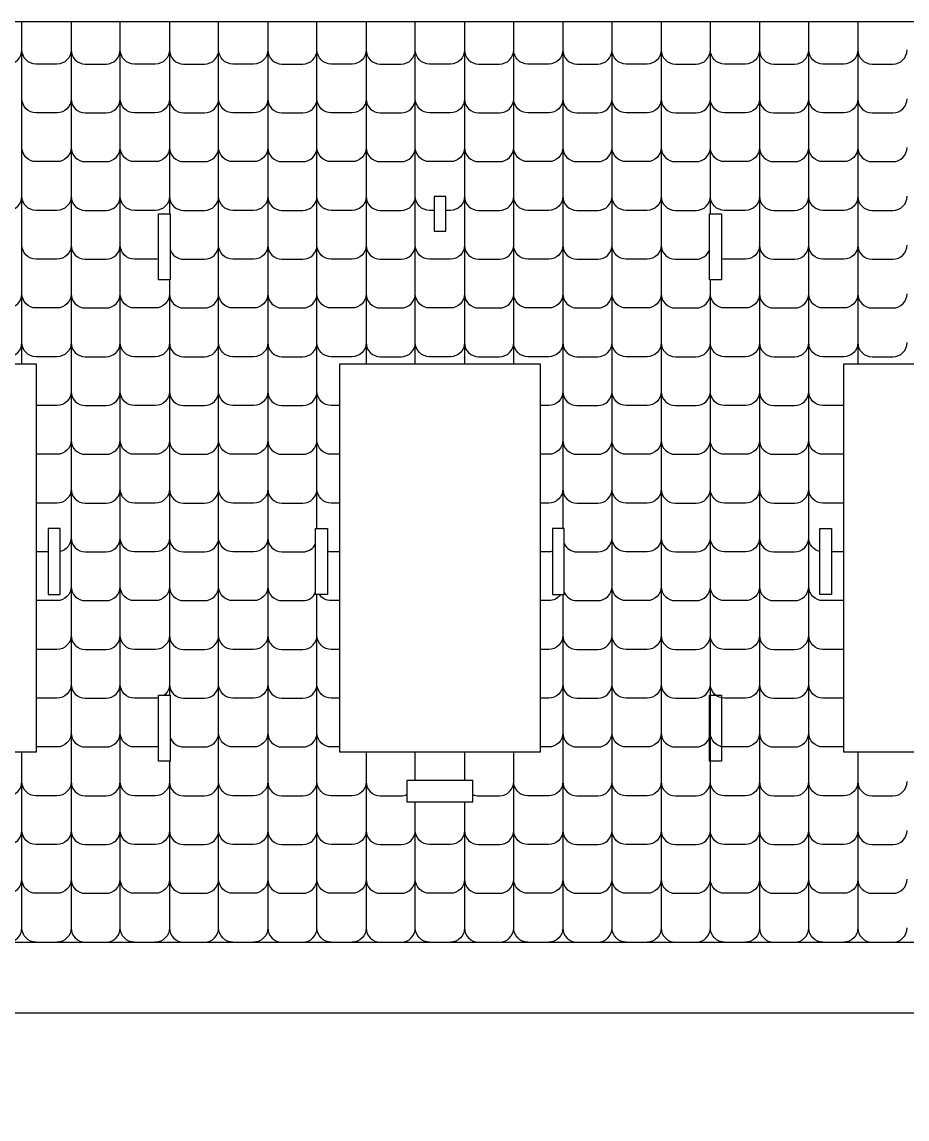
# Model space of a CAD drawing. Extents: x 9591 to 9820, y 1050 to 1177.
# Drawn here: x 9723.84 to 9742.63, y 1094.77 to 1118.05 of the extents above; entities that cross this region are included whole.
import ezdxf

# ---------------------------------------------------------------- set-up
doc = ezdxf.new("R2010")
doc.units = 0
doc.header["$MEASUREMENT"] = 0
doc.layers.add('LAYER_1', color=18, linetype='CONTINUOUS')

msp = doc.modelspace()

# ---------------------------------------------------------------- linework, layer by layer
at = {"layer": 'LAYER_1'}
for points in [[(9758.086, 1098.523), (9747.409, 1118.047), (9718.013, 1118.047), (9707.336, 1098.523)], [(9732.836, 1114.342), (9732.586, 1114.342), (9732.586, 1113.608), (9732.836, 1113.608)], [(9726.736, 1113.974), (9726.986, 1113.974), (9726.986, 1112.574), (9726.736, 1112.574)], [(9738.436, 1113.974), (9738.686, 1113.974), (9738.686, 1112.574), (9738.436, 1112.574)], [(9719.884, 1102.555), (9719.884, 1110.794), (9724.139, 1110.794), (9724.139, 1102.555)], [(9730.584, 1102.555), (9730.584, 1110.794), (9734.839, 1110.794), (9734.839, 1102.555)], [(9741.284, 1102.555), (9741.284, 1110.794), (9745.539, 1110.794), (9745.539, 1102.555)], [(9724.649, 1107.3), (9724.399, 1107.3), (9724.399, 1105.9), (9724.649, 1105.9)], [(9730.074, 1107.3), (9730.324, 1107.3), (9730.324, 1105.9), (9730.074, 1105.9)], [(9735.349, 1107.3), (9735.099, 1107.3), (9735.099, 1105.9), (9735.349, 1105.9)], [(9740.774, 1107.3), (9741.024, 1107.3), (9741.024, 1105.9), (9740.774, 1105.9)], [(9726.736, 1103.764), (9726.986, 1103.764), (9726.986, 1102.364), (9726.736, 1102.364)], [(9738.436, 1103.764), (9738.686, 1103.764), (9738.686, 1102.364), (9738.436, 1102.364)], [(9733.411, 1101.955), (9732.011, 1101.955), (9732.011, 1101.499), (9733.411, 1101.499)], [(9748.628, 1089.77), (9719.231, 1089.77), (9719.231, 1097.025), (9748.628, 1097.025)]]:
    msp.add_lwpolyline(points, close=True, dxfattribs=at)
for points in [[(9723.84, 1110.794), (9723.84, 1118.047)], [(9726.971, 1118.047), (9726.971, 1113.974)], [(9730.102, 1107.3), (9730.102, 1118.047)], [(9731.146, 1118.047), (9731.146, 1110.794)], [(9732.189, 1110.794), (9732.189, 1118.047)], [(9733.233, 1118.047), (9733.233, 1110.794)], [(9734.277, 1110.794), (9734.277, 1118.047)], [(9735.32, 1118.047), (9735.32, 1107.3)], [(9738.451, 1113.974), (9738.451, 1118.047)], [(9741.582, 1118.047), (9741.582, 1110.794)], [(9726.971, 1112.574), (9726.971, 1103.764)], [(9732.189, 1101.955), (9732.189, 1102.555)], [(9733.233, 1102.555), (9733.233, 1101.955)]]:
    msp.add_lwpolyline(points, dxfattribs=at)
for points in [[(9724.884, 1118.047), (9724.884, 1098.823, 0.414214), (9725.184, 1098.523)], [(9725.627, 1098.523, 0.414214), (9725.927, 1098.823), (9725.927, 1118.047)], [(9728.315, 1098.523, -0.414214), (9728.015, 1098.823), (9728.015, 1118.047)], [(9729.058, 1118.047), (9729.058, 1098.823, -0.414214), (9728.758, 1098.523)], [(9736.064, 1098.523, 0.414214), (9736.364, 1098.823), (9736.364, 1118.047)], [(9737.408, 1118.047), (9737.408, 1098.823, 0.414214), (9737.708, 1098.523)], [(9739.495, 1118.047), (9739.495, 1098.823, 0.414214), (9739.795, 1098.523)], [(9740.239, 1098.523, 0.414214), (9740.539, 1098.823), (9740.539, 1118.047)], [(9722.797, 1117.453, 0.414214), (9723.097, 1117.153), (9723.54, 1117.153, 0.414214), (9723.84, 1117.453)], [(9724.884, 1117.453, -0.414214), (9724.584, 1117.153), (9724.14, 1117.153, -0.414214), (9723.84, 1117.453)], [(9724.884, 1117.453, 0.414214), (9725.184, 1117.153), (9725.627, 1117.153, 0.414214), (9725.927, 1117.453)], [(9726.971, 1117.453, -0.414214), (9726.671, 1117.153), (9726.227, 1117.153, -0.414214), (9725.927, 1117.453)], [(9726.971, 1117.453, 0.414214), (9727.271, 1117.153), (9727.715, 1117.153, 0.414214), (9728.015, 1117.453)], [(9729.058, 1117.453, -0.414214), (9728.758, 1117.153), (9728.315, 1117.153, -0.414214), (9728.015, 1117.453)], [(9729.058, 1117.453, 0.414214), (9729.358, 1117.153), (9729.802, 1117.153, 0.414214), (9730.102, 1117.453)], [(9731.146, 1117.453, -0.414214), (9730.846, 1117.153), (9730.402, 1117.153, -0.414214), (9730.102, 1117.453)], [(9731.146, 1117.453, 0.414214), (9731.446, 1117.153), (9731.889, 1117.153, 0.414214), (9732.189, 1117.453)], [(9733.233, 1117.453, -0.414214), (9732.933, 1117.153), (9732.489, 1117.153, -0.414214), (9732.189, 1117.453)], [(9733.233, 1117.453, 0.414214), (9733.533, 1117.153), (9733.977, 1117.153, 0.414214), (9734.277, 1117.453)], [(9735.32, 1117.453, -0.414214), (9735.02, 1117.153), (9734.577, 1117.153, -0.414214), (9734.277, 1117.453)], [(9735.32, 1117.453, 0.414214), (9735.62, 1117.153), (9736.064, 1117.153, 0.414214), (9736.364, 1117.453)], [(9737.408, 1117.453, -0.414214), (9737.108, 1117.153), (9736.664, 1117.153, -0.414214), (9736.364, 1117.453)], [(9737.408, 1117.453, 0.414214), (9737.708, 1117.153), (9738.151, 1117.153, 0.414214), (9738.451, 1117.453)], [(9739.495, 1117.453, -0.414214), (9739.195, 1117.153), (9738.751, 1117.153, -0.414214), (9738.451, 1117.453)], [(9739.495, 1117.453, 0.414214), (9739.795, 1117.153), (9740.239, 1117.153, 0.414214), (9740.539, 1117.453)], [(9741.582, 1117.453, -0.414214), (9741.282, 1117.153), (9740.839, 1117.153, -0.414214), (9740.539, 1117.453)], [(9741.582, 1117.453, 0.414214), (9741.882, 1117.153), (9742.326, 1117.153, 0.414214), (9742.626, 1117.453)], [(9724.884, 1116.418, -0.414214), (9724.584, 1116.118), (9724.14, 1116.118, -0.414214), (9723.84, 1116.418)], [(9724.884, 1116.418, 0.414214), (9725.184, 1116.118), (9725.627, 1116.118, 0.414214), (9725.927, 1116.418)], [(9726.971, 1116.418, -0.414214), (9726.671, 1116.118), (9726.227, 1116.118, -0.414214), (9725.927, 1116.418)], [(9726.971, 1116.418, 0.414214), (9727.271, 1116.118), (9727.715, 1116.118, 0.414214), (9728.015, 1116.418)], [(9729.058, 1116.418, -0.414214), (9728.758, 1116.118), (9728.315, 1116.118, -0.414214), (9728.015, 1116.418)], [(9729.058, 1116.418, 0.414214), (9729.358, 1116.118), (9729.802, 1116.118, 0.414214), (9730.102, 1116.418)], [(9731.146, 1116.418, -0.414214), (9730.846, 1116.118), (9730.402, 1116.118, -0.414214), (9730.102, 1116.418)], [(9731.146, 1116.418, 0.414214), (9731.446, 1116.118), (9731.889, 1116.118, 0.414214), (9732.189, 1116.418)], [(9733.233, 1116.418, -0.414214), (9732.933, 1116.118), (9732.489, 1116.118, -0.414214), (9732.189, 1116.418)], [(9733.233, 1116.418, 0.414214), (9733.533, 1116.118), (9733.977, 1116.118, 0.414214), (9734.277, 1116.418)], [(9735.32, 1116.418, -0.414214), (9735.02, 1116.118), (9734.577, 1116.118, -0.414214), (9734.277, 1116.418)], [(9735.32, 1116.418, 0.414214), (9735.62, 1116.118), (9736.064, 1116.118, 0.414214), (9736.364, 1116.418)], [(9737.408, 1116.418, -0.414214), (9737.108, 1116.118), (9736.664, 1116.118, -0.414214), (9736.364, 1116.418)], [(9737.408, 1116.418, 0.414214), (9737.708, 1116.118), (9738.151, 1116.118, 0.414214), (9738.451, 1116.418)], [(9739.495, 1116.418, -0.414214), (9739.195, 1116.118), (9738.751, 1116.118, -0.414214), (9738.451, 1116.418)], [(9739.495, 1116.418, 0.414214), (9739.795, 1116.118), (9740.239, 1116.118, 0.414214), (9740.539, 1116.418)], [(9741.582, 1116.418, -0.414214), (9741.282, 1116.118), (9740.839, 1116.118, -0.414214), (9740.539, 1116.418)], [(9741.582, 1116.418, 0.414214), (9741.882, 1116.118), (9742.326, 1116.118, 0.414214), (9742.626, 1116.418)], [(9724.884, 1115.383, -0.414214), (9724.584, 1115.083), (9724.14, 1115.083, -0.414214), (9723.84, 1115.383)], [(9724.884, 1115.383, 0.414214), (9725.184, 1115.083), (9725.627, 1115.083, 0.414214), (9725.927, 1115.383)], [(9726.971, 1115.383, -0.414214), (9726.671, 1115.083), (9726.227, 1115.083, -0.414214), (9725.927, 1115.383)], [(9726.971, 1115.383, 0.414214), (9727.271, 1115.083), (9727.715, 1115.083, 0.414214), (9728.015, 1115.383)], [(9729.058, 1115.383, -0.414214), (9728.758, 1115.083), (9728.315, 1115.083, -0.414214), (9728.015, 1115.383)], [(9729.058, 1115.383, 0.414214), (9729.358, 1115.083), (9729.802, 1115.083, 0.414214), (9730.102, 1115.383)], [(9731.146, 1115.383, -0.414214), (9730.846, 1115.083), (9730.402, 1115.083, -0.414214), (9730.102, 1115.383)], [(9731.146, 1115.383, 0.414214), (9731.446, 1115.083), (9731.889, 1115.083, 0.414214), (9732.189, 1115.383)], [(9733.233, 1115.383, -0.414214), (9732.933, 1115.083), (9732.489, 1115.083, -0.414214), (9732.189, 1115.383)], [(9733.233, 1115.383, 0.414214), (9733.533, 1115.083), (9733.977, 1115.083, 0.414214), (9734.277, 1115.383)], [(9735.32, 1115.383, -0.414214), (9735.02, 1115.083), (9734.577, 1115.083, -0.414214), (9734.277, 1115.383)], [(9735.32, 1115.383, 0.414214), (9735.62, 1115.083), (9736.064, 1115.083, 0.414214), (9736.364, 1115.383)], [(9737.408, 1115.383, -0.414214), (9737.108, 1115.083), (9736.664, 1115.083, -0.414214), (9736.364, 1115.383)], [(9737.408, 1115.383, 0.414214), (9737.708, 1115.083), (9738.151, 1115.083, 0.414214), (9738.451, 1115.383)], [(9739.495, 1115.383, -0.414214), (9739.195, 1115.083), (9738.751, 1115.083, -0.414214), (9738.451, 1115.383)], [(9739.495, 1115.383, 0.414214), (9739.795, 1115.083), (9740.239, 1115.083, 0.414214), (9740.539, 1115.383)], [(9741.582, 1115.383, -0.414214), (9741.282, 1115.083), (9740.839, 1115.083, -0.414214), (9740.539, 1115.383)], [(9741.582, 1115.383, 0.414214), (9741.882, 1115.083), (9742.326, 1115.083, 0.414214), (9742.626, 1115.383)], [(9722.797, 1114.348, 0.414214), (9723.097, 1114.048), (9723.54, 1114.048, 0.414214), (9723.84, 1114.348)], [(9724.884, 1114.348, -0.414214), (9724.584, 1114.048), (9724.14, 1114.048, -0.414214), (9723.84, 1114.348)], [(9724.884, 1114.348, 0.414214), (9725.184, 1114.048), (9725.627, 1114.048, 0.414214), (9725.927, 1114.348)], [(9726.971, 1114.348, -0.414214), (9726.671, 1114.048), (9726.227, 1114.048, -0.414214), (9725.927, 1114.348)], [(9726.971, 1114.348, 0.414214), (9727.271, 1114.048), (9727.715, 1114.048, 0.414214), (9728.015, 1114.348)], [(9729.058, 1114.348, -0.414214), (9728.758, 1114.048), (9728.315, 1114.048, -0.414214), (9728.015, 1114.348)], [(9729.058, 1114.348, 0.414214), (9729.358, 1114.048), (9729.802, 1114.048, 0.414214), (9730.102, 1114.348)], [(9731.146, 1114.348, -0.414214), (9730.846, 1114.048), (9730.402, 1114.048, -0.414214), (9730.102, 1114.348)], [(9731.146, 1114.348, 0.414214), (9731.446, 1114.048), (9731.889, 1114.048, 0.414214), (9732.189, 1114.348)], [(9732.586, 1114.048), (9732.489, 1114.048, -0.414214), (9732.189, 1114.348)], [(9733.233, 1114.348, -0.414214), (9732.933, 1114.048), (9732.836, 1114.048)], [(9733.233, 1114.348, 0.414214), (9733.533, 1114.048), (9733.977, 1114.048, 0.414214), (9734.277, 1114.348)], [(9735.32, 1114.348, -0.414214), (9735.02, 1114.048), (9734.577, 1114.048, -0.414214), (9734.277, 1114.348)], [(9735.32, 1114.348, 0.414214), (9735.62, 1114.048), (9736.064, 1114.048, 0.414214), (9736.364, 1114.348)], [(9737.408, 1114.348, -0.414214), (9737.108, 1114.048), (9736.664, 1114.048, -0.414214), (9736.364, 1114.348)], [(9737.408, 1114.348, 0.414214), (9737.708, 1114.048), (9738.151, 1114.048, 0.414214), (9738.451, 1114.348)], [(9739.495, 1114.348, -0.414214), (9739.195, 1114.048), (9738.751, 1114.048, -0.414214), (9738.451, 1114.348)], [(9739.495, 1114.348, 0.414214), (9739.795, 1114.048), (9740.239, 1114.048, 0.414214), (9740.539, 1114.348)], [(9741.582, 1114.348, -0.414214), (9741.282, 1114.048), (9740.839, 1114.048, -0.414214), (9740.539, 1114.348)], [(9741.582, 1114.348, 0.414214), (9741.882, 1114.048), (9742.326, 1114.048, 0.414214), (9742.626, 1114.348)], [(9724.884, 1113.313, -0.414214), (9724.584, 1113.013), (9724.14, 1113.013, -0.414214), (9723.84, 1113.313)], [(9724.884, 1113.313, 0.414214), (9725.184, 1113.013), (9725.627, 1113.013, 0.414214), (9725.927, 1113.313)], [(9726.736, 1113.02, -0.054702), (9726.671, 1113.013), (9726.227, 1113.013, -0.414214), (9725.927, 1113.313)], [(9726.986, 1113.219, 0.323813), (9727.271, 1113.013), (9727.715, 1113.013, 0.414214), (9728.015, 1113.313)], [(9729.058, 1113.313, -0.414214), (9728.758, 1113.013), (9728.315, 1113.013, -0.414214), (9728.015, 1113.313)], [(9729.058, 1113.313, 0.414214), (9729.358, 1113.013), (9729.802, 1113.013, 0.414214), (9730.102, 1113.313)], [(9731.146, 1113.313, -0.414214), (9730.846, 1113.013), (9730.402, 1113.013, -0.414214), (9730.102, 1113.313)], [(9731.146, 1113.313, 0.414214), (9731.446, 1113.013), (9731.889, 1113.013, 0.414214), (9732.189, 1113.313)], [(9733.233, 1113.313, -0.414214), (9732.933, 1113.013), (9732.489, 1113.013, -0.414214), (9732.189, 1113.313)], [(9733.233, 1113.313, 0.414214), (9733.533, 1113.013), (9733.977, 1113.013, 0.414214), (9734.277, 1113.313)], [(9735.32, 1113.313, -0.414214), (9735.02, 1113.013), (9734.577, 1113.013, -0.414214), (9734.277, 1113.313)], [(9735.32, 1113.313, 0.414214), (9735.62, 1113.013), (9736.064, 1113.013, 0.414214), (9736.364, 1113.313)], [(9737.408, 1113.313, -0.414214), (9737.108, 1113.013), (9736.664, 1113.013, -0.414214), (9736.364, 1113.313)], [(9737.408, 1113.313, 0.414214), (9737.708, 1113.013), (9738.151, 1113.013, 0.323813), (9738.436, 1113.219)], [(9739.495, 1113.313, -0.414214), (9739.195, 1113.013), (9738.751, 1113.013, -0.054702), (9738.686, 1113.02)], [(9739.495, 1113.313, 0.414214), (9739.795, 1113.013), (9740.239, 1113.013, 0.414214), (9740.539, 1113.313)], [(9741.582, 1113.313, -0.414214), (9741.282, 1113.013), (9740.839, 1113.013, -0.414214), (9740.539, 1113.313)], [(9741.582, 1113.313, 0.414214), (9741.882, 1113.013), (9742.326, 1113.013, 0.414214), (9742.626, 1113.313)], [(9738.751, 1098.523, -0.414214), (9738.451, 1098.823), (9738.451, 1112.574)], [(9722.797, 1112.278, 0.414214), (9723.097, 1111.978), (9723.54, 1111.978, 0.414214), (9723.84, 1112.278)], [(9724.884, 1112.278, -0.414214), (9724.584, 1111.978), (9724.14, 1111.978, -0.414214), (9723.84, 1112.278)], [(9724.884, 1112.278, 0.414214), (9725.184, 1111.978), (9725.627, 1111.978, 0.414214), (9725.927, 1112.278)], [(9726.971, 1112.278, -0.414214), (9726.671, 1111.978), (9726.227, 1111.978, -0.414214), (9725.927, 1112.278)], [(9726.971, 1112.278, 0.414214), (9727.271, 1111.978), (9727.715, 1111.978, 0.414214), (9728.015, 1112.278)], [(9729.058, 1112.278, -0.414214), (9728.758, 1111.978), (9728.315, 1111.978, -0.414214), (9728.015, 1112.278)], [(9729.058, 1112.278, 0.414214), (9729.358, 1111.978), (9729.802, 1111.978, 0.414214), (9730.102, 1112.278)], [(9731.146, 1112.278, -0.414214), (9730.846, 1111.978), (9730.402, 1111.978, -0.414214), (9730.102, 1112.278)], [(9731.146, 1112.278, 0.414214), (9731.446, 1111.978), (9731.889, 1111.978, 0.414214), (9732.189, 1112.278)], [(9733.233, 1112.278, -0.414214), (9732.933, 1111.978), (9732.489, 1111.978, -0.414214), (9732.189, 1112.278)], [(9733.233, 1112.278, 0.414214), (9733.533, 1111.978), (9733.977, 1111.978, 0.414214), (9734.277, 1112.278)], [(9735.32, 1112.278, -0.414214), (9735.02, 1111.978), (9734.577, 1111.978, -0.414214), (9734.277, 1112.278)], [(9735.32, 1112.278, 0.414214), (9735.62, 1111.978), (9736.064, 1111.978, 0.414214), (9736.364, 1112.278)], [(9737.408, 1112.278, -0.414214), (9737.108, 1111.978), (9736.664, 1111.978, -0.414214), (9736.364, 1112.278)], [(9737.408, 1112.278, 0.414214), (9737.708, 1111.978), (9738.151, 1111.978, 0.414214), (9738.451, 1112.278)], [(9739.495, 1112.278, -0.414214), (9739.195, 1111.978), (9738.751, 1111.978, -0.414214), (9738.451, 1112.278)], [(9739.495, 1112.278, 0.414214), (9739.795, 1111.978), (9740.239, 1111.978, 0.414214), (9740.539, 1112.278)], [(9741.582, 1112.278, -0.414214), (9741.282, 1111.978), (9740.839, 1111.978, -0.414214), (9740.539, 1112.278)], [(9741.582, 1112.278, 0.414214), (9741.882, 1111.978), (9742.326, 1111.978, 0.414214), (9742.626, 1112.278)], [(9722.797, 1111.243, 0.414214), (9723.097, 1110.943), (9723.54, 1110.943, 0.414214), (9723.84, 1111.243)], [(9724.884, 1111.243, -0.414214), (9724.584, 1110.943), (9724.14, 1110.943, -0.414214), (9723.84, 1111.243)], [(9724.884, 1111.243, 0.414214), (9725.184, 1110.943), (9725.627, 1110.943, 0.414214), (9725.927, 1111.243)], [(9726.971, 1111.243, -0.414214), (9726.671, 1110.943), (9726.227, 1110.943, -0.414214), (9725.927, 1111.243)], [(9726.971, 1111.243, 0.414214), (9727.271, 1110.943), (9727.715, 1110.943, 0.414214), (9728.015, 1111.243)], [(9729.058, 1111.243, -0.414214), (9728.758, 1110.943), (9728.315, 1110.943, -0.414214), (9728.015, 1111.243)], [(9729.058, 1111.243, 0.414214), (9729.358, 1110.943), (9729.802, 1110.943, 0.414214), (9730.102, 1111.243)], [(9731.146, 1111.243, -0.414214), (9730.846, 1110.943), (9730.402, 1110.943, -0.414214), (9730.102, 1111.243)], [(9731.146, 1111.243, 0.414214), (9731.446, 1110.943), (9731.889, 1110.943, 0.414214), (9732.189, 1111.243)], [(9733.233, 1111.243, -0.414214), (9732.933, 1110.943), (9732.489, 1110.943, -0.414214), (9732.189, 1111.243)], [(9733.233, 1111.243, 0.414214), (9733.533, 1110.943), (9733.977, 1110.943, 0.414214), (9734.277, 1111.243)], [(9735.32, 1111.243, -0.414214), (9735.02, 1110.943), (9734.577, 1110.943, -0.414214), (9734.277, 1111.243)], [(9735.32, 1111.243, 0.414214), (9735.62, 1110.943), (9736.064, 1110.943, 0.414214), (9736.364, 1111.243)], [(9737.408, 1111.243, -0.414214), (9737.108, 1110.943), (9736.664, 1110.943, -0.414214), (9736.364, 1111.243)], [(9737.408, 1111.243, 0.414214), (9737.708, 1110.943), (9738.151, 1110.943, 0.414214), (9738.451, 1111.243)], [(9739.495, 1111.243, -0.414214), (9739.195, 1110.943), (9738.751, 1110.943, -0.414214), (9738.451, 1111.243)], [(9739.495, 1111.243, 0.414214), (9739.795, 1110.943), (9740.239, 1110.943, 0.414214), (9740.539, 1111.243)], [(9741.582, 1111.243, -0.414214), (9741.282, 1110.943), (9740.839, 1110.943, -0.414214), (9740.539, 1111.243)], [(9741.582, 1111.243, 0.414214), (9741.882, 1110.943), (9742.326, 1110.943, 0.414214), (9742.626, 1111.243)], [(9724.884, 1110.208, -0.414214), (9724.584, 1109.908), (9724.14, 1109.908, -0.001323), (9724.139, 1109.908)], [(9724.884, 1110.208, 0.414214), (9725.184, 1109.908), (9725.627, 1109.908, 0.414214), (9725.927, 1110.208)], [(9726.971, 1110.208, -0.414214), (9726.671, 1109.908), (9726.227, 1109.908, -0.414214), (9725.927, 1110.208)], [(9726.971, 1110.208, 0.414214), (9727.271, 1109.908), (9727.715, 1109.908, 0.414214), (9728.015, 1110.208)], [(9729.058, 1110.208, -0.414214), (9728.758, 1109.908), (9728.315, 1109.908, -0.414214), (9728.015, 1110.208)], [(9729.058, 1110.208, 0.414214), (9729.358, 1109.908), (9729.802, 1109.908, 0.414214), (9730.102, 1110.208)], [(9730.584, 1109.908), (9730.402, 1109.908, -0.414214), (9730.102, 1110.208)], [(9735.32, 1110.208, -0.414214), (9735.02, 1109.908), (9734.839, 1109.908)], [(9735.32, 1110.208, 0.414214), (9735.62, 1109.908), (9736.064, 1109.908, 0.414214), (9736.364, 1110.208)], [(9737.408, 1110.208, -0.414214), (9737.108, 1109.908), (9736.664, 1109.908, -0.414214), (9736.364, 1110.208)], [(9737.408, 1110.208, 0.414214), (9737.708, 1109.908), (9738.151, 1109.908, 0.414214), (9738.451, 1110.208)], [(9739.495, 1110.208, -0.414214), (9739.195, 1109.908), (9738.751, 1109.908, -0.414214), (9738.451, 1110.208)], [(9739.495, 1110.208, 0.414214), (9739.795, 1109.908), (9740.239, 1109.908, 0.414214), (9740.539, 1110.208)], [(9741.284, 1109.908, -0.001323), (9741.282, 1109.908), (9740.839, 1109.908, -0.414214), (9740.539, 1110.208)], [(9724.884, 1109.173, -0.414214), (9724.584, 1108.873), (9724.14, 1108.873, -0.001323), (9724.139, 1108.873)], [(9724.884, 1109.173, 0.414214), (9725.184, 1108.873), (9725.627, 1108.873, 0.414214), (9725.927, 1109.173)], [(9726.971, 1109.173, -0.414214), (9726.671, 1108.873), (9726.227, 1108.873, -0.414214), (9725.927, 1109.173)], [(9726.971, 1109.173, 0.414214), (9727.271, 1108.873), (9727.715, 1108.873, 0.414214), (9728.015, 1109.173)], [(9729.058, 1109.173, -0.414214), (9728.758, 1108.873), (9728.315, 1108.873, -0.414214), (9728.015, 1109.173)], [(9729.058, 1109.173, 0.414214), (9729.358, 1108.873), (9729.802, 1108.873, 0.414214), (9730.102, 1109.173)], [(9730.584, 1108.873), (9730.402, 1108.873, -0.414214), (9730.102, 1109.173)], [(9735.32, 1109.173, -0.414214), (9735.02, 1108.873), (9734.839, 1108.873)], [(9735.32, 1109.173, 0.414214), (9735.62, 1108.873), (9736.064, 1108.873, 0.414214), (9736.364, 1109.173)], [(9737.408, 1109.173, -0.414214), (9737.108, 1108.873), (9736.664, 1108.873, -0.414214), (9736.364, 1109.173)], [(9737.408, 1109.173, 0.414214), (9737.708, 1108.873), (9738.151, 1108.873, 0.414214), (9738.451, 1109.173)], [(9739.495, 1109.173, -0.414214), (9739.195, 1108.873), (9738.751, 1108.873, -0.414214), (9738.451, 1109.173)], [(9739.495, 1109.173, 0.414214), (9739.795, 1108.873), (9740.239, 1108.873, 0.414214), (9740.539, 1109.173)], [(9741.284, 1108.873, -0.001323), (9741.282, 1108.873), (9740.839, 1108.873, -0.414214), (9740.539, 1109.173)], [(9724.884, 1108.138, -0.414214), (9724.584, 1107.838), (9724.14, 1107.838, -0.001323), (9724.139, 1107.838)], [(9724.884, 1108.138, 0.414214), (9725.184, 1107.838), (9725.627, 1107.838, 0.414214), (9725.927, 1108.138)], [(9726.971, 1108.138, -0.414214), (9726.671, 1107.838), (9726.227, 1107.838, -0.414214), (9725.927, 1108.138)], [(9726.971, 1108.138, 0.414214), (9727.271, 1107.838), (9727.715, 1107.838, 0.414214), (9728.015, 1108.138)], [(9729.058, 1108.138, -0.414214), (9728.758, 1107.838), (9728.315, 1107.838, -0.414214), (9728.015, 1108.138)], [(9729.058, 1108.138, 0.414214), (9729.358, 1107.838), (9729.802, 1107.838, 0.414214), (9730.102, 1108.138)], [(9730.584, 1107.838), (9730.402, 1107.838, -0.414214), (9730.102, 1108.138)], [(9735.32, 1108.138, -0.414214), (9735.02, 1107.838), (9734.839, 1107.838)], [(9735.32, 1108.138, 0.414214), (9735.62, 1107.838), (9736.064, 1107.838, 0.414214), (9736.364, 1108.138)], [(9737.408, 1108.138, -0.414214), (9737.108, 1107.838), (9736.664, 1107.838, -0.414214), (9736.364, 1108.138)], [(9737.408, 1108.138, 0.414214), (9737.708, 1107.838), (9738.151, 1107.838, 0.414214), (9738.451, 1108.138)], [(9739.495, 1108.138, -0.414214), (9739.195, 1107.838), (9738.751, 1107.838, -0.414214), (9738.451, 1108.138)], [(9739.495, 1108.138, 0.414214), (9739.795, 1107.838), (9740.239, 1107.838, 0.414214), (9740.539, 1108.138)], [(9741.284, 1107.838, -0.001323), (9741.282, 1107.838), (9740.839, 1107.838, -0.414214), (9740.539, 1108.138)], [(9724.884, 1107.103, -0.351824), (9724.649, 1106.81)], [(9724.884, 1107.103, 0.414214), (9725.184, 1106.803), (9725.627, 1106.803, 0.414214), (9725.927, 1107.103)], [(9726.971, 1107.103, -0.414214), (9726.671, 1106.803), (9726.227, 1106.803, -0.414214), (9725.927, 1107.103)], [(9726.971, 1107.103, 0.414214), (9727.271, 1106.803), (9727.715, 1106.803, 0.414214), (9728.015, 1107.103)], [(9729.058, 1107.103, -0.414214), (9728.758, 1106.803), (9728.315, 1106.803, -0.414214), (9728.015, 1107.103)], [(9729.058, 1107.103, 0.414214), (9729.358, 1106.803), (9729.802, 1106.803, 0.291063), (9730.074, 1106.976)], [(9735.349, 1106.976, 0.291063), (9735.62, 1106.803), (9736.064, 1106.803, 0.414214), (9736.364, 1107.103)], [(9737.408, 1107.103, -0.414214), (9737.108, 1106.803), (9736.664, 1106.803, -0.414214), (9736.364, 1107.103)], [(9737.408, 1107.103, 0.414214), (9737.708, 1106.803), (9738.151, 1106.803, 0.414214), (9738.451, 1107.103)], [(9739.495, 1107.103, -0.414214), (9739.195, 1106.803), (9738.751, 1106.803, -0.414214), (9738.451, 1107.103)], [(9739.495, 1107.103, 0.414214), (9739.795, 1106.803), (9740.239, 1106.803, 0.414214), (9740.539, 1107.103)], [(9740.774, 1106.81, -0.351824), (9740.539, 1107.103)], [(9724.399, 1106.803), (9724.14, 1106.803, -0.001323), (9724.139, 1106.803)], [(9730.584, 1106.803), (9730.402, 1106.803, -0.06611), (9730.324, 1106.813)], [(9735.099, 1106.813, -0.06611), (9735.02, 1106.803), (9734.839, 1106.803)], [(9741.284, 1106.803, -0.001323), (9741.282, 1106.803), (9741.024, 1106.803)], [(9724.884, 1106.068, -0.414214), (9724.584, 1105.768), (9724.14, 1105.768, -0.001323), (9724.139, 1105.768)], [(9724.884, 1106.068, 0.414214), (9725.184, 1105.768), (9725.627, 1105.768, 0.414214), (9725.927, 1106.068)], [(9726.971, 1106.068, -0.414214), (9726.671, 1105.768), (9726.227, 1105.768, -0.414214), (9725.927, 1106.068)], [(9726.971, 1106.068, 0.414214), (9727.271, 1105.768), (9727.715, 1105.768, 0.414214), (9728.015, 1106.068)], [(9729.058, 1106.068, -0.414214), (9728.758, 1105.768), (9728.315, 1105.768, -0.414214), (9728.015, 1106.068)], [(9729.058, 1106.068, 0.414214), (9729.358, 1105.768), (9729.802, 1105.768, 0.291063), (9730.074, 1105.941)], [(9735.349, 1105.941, 0.291063), (9735.62, 1105.768), (9736.064, 1105.768, 0.414214), (9736.364, 1106.068)], [(9737.408, 1106.068, -0.414214), (9737.108, 1105.768), (9736.664, 1105.768, -0.414214), (9736.364, 1106.068)], [(9737.408, 1106.068, 0.414214), (9737.708, 1105.768), (9738.151, 1105.768, 0.414214), (9738.451, 1106.068)], [(9739.495, 1106.068, -0.414214), (9739.195, 1105.768), (9738.751, 1105.768, -0.414214), (9738.451, 1106.068)], [(9739.495, 1106.068, 0.414214), (9739.795, 1105.768), (9740.239, 1105.768, 0.414214), (9740.539, 1106.068)], [(9741.284, 1105.768, -0.001323), (9741.282, 1105.768), (9740.839, 1105.768, -0.414214), (9740.539, 1106.068)], [(9730.402, 1098.523, -0.414214), (9730.102, 1098.823), (9730.102, 1105.9)], [(9730.584, 1105.768), (9730.402, 1105.768, -0.249808), (9730.153, 1105.9)], [(9735.269, 1105.9, -0.249808), (9735.02, 1105.768), (9734.839, 1105.768)], [(9735.32, 1105.9), (9735.32, 1098.823, 0.414214), (9735.62, 1098.523)], [(9724.884, 1105.033, -0.414214), (9724.584, 1104.733), (9724.14, 1104.733, -0.001323), (9724.139, 1104.733)], [(9724.884, 1105.033, 0.414214), (9725.184, 1104.733), (9725.627, 1104.733, 0.414214), (9725.927, 1105.033)], [(9726.971, 1105.033, -0.414214), (9726.671, 1104.733), (9726.227, 1104.733, -0.414214), (9725.927, 1105.033)], [(9726.971, 1105.033, 0.414214), (9727.271, 1104.733), (9727.715, 1104.733, 0.414214), (9728.015, 1105.033)], [(9729.058, 1105.033, -0.414214), (9728.758, 1104.733), (9728.315, 1104.733, -0.414214), (9728.015, 1105.033)], [(9729.058, 1105.033, 0.414214), (9729.358, 1104.733), (9729.802, 1104.733, 0.414214), (9730.102, 1105.033)], [(9730.584, 1104.733), (9730.402, 1104.733, -0.414214), (9730.102, 1105.033)], [(9735.32, 1105.033, -0.414214), (9735.02, 1104.733), (9734.839, 1104.733)], [(9735.32, 1105.033, 0.414214), (9735.62, 1104.733), (9736.064, 1104.733, 0.414214), (9736.364, 1105.033)], [(9737.408, 1105.033, -0.414214), (9737.108, 1104.733), (9736.664, 1104.733, -0.414214), (9736.364, 1105.033)], [(9737.408, 1105.033, 0.414214), (9737.708, 1104.733), (9738.151, 1104.733, 0.414214), (9738.451, 1105.033)], [(9739.495, 1105.033, -0.414214), (9739.195, 1104.733), (9738.751, 1104.733, -0.414214), (9738.451, 1105.033)], [(9739.495, 1105.033, 0.414214), (9739.795, 1104.733), (9740.239, 1104.733, 0.414214), (9740.539, 1105.033)], [(9741.284, 1104.733, -0.001323), (9741.282, 1104.733), (9740.839, 1104.733, -0.414214), (9740.539, 1105.033)], [(9724.884, 1103.998, -0.414214), (9724.584, 1103.698), (9724.14, 1103.698, -0.001323), (9724.139, 1103.698)], [(9724.884, 1103.998, 0.414214), (9725.184, 1103.698), (9725.627, 1103.698, 0.414214), (9725.927, 1103.998)], [(9726.736, 1103.705, -0.054702), (9726.671, 1103.698), (9726.227, 1103.698, -0.414214), (9725.927, 1103.998)], [(9726.971, 1103.998, -0.226596), (9726.86, 1103.764)], [(9726.971, 1103.998, 0.414214), (9727.271, 1103.698), (9727.715, 1103.698, 0.414214), (9728.015, 1103.998)], [(9729.058, 1103.998, -0.414214), (9728.758, 1103.698), (9728.315, 1103.698, -0.414214), (9728.015, 1103.998)], [(9729.058, 1103.998, 0.414214), (9729.358, 1103.698), (9729.802, 1103.698, 0.414214), (9730.102, 1103.998)], [(9730.584, 1103.698), (9730.402, 1103.698, -0.414214), (9730.102, 1103.998)], [(9735.32, 1103.998, -0.414214), (9735.02, 1103.698), (9734.839, 1103.698)], [(9735.32, 1103.998, 0.414214), (9735.62, 1103.698), (9736.064, 1103.698, 0.414214), (9736.364, 1103.998)], [(9737.408, 1103.998, -0.414214), (9737.108, 1103.698), (9736.664, 1103.698, -0.414214), (9736.364, 1103.998)], [(9737.408, 1103.998, 0.414214), (9737.708, 1103.698), (9738.151, 1103.698, 0.414214), (9738.451, 1103.998)], [(9739.495, 1103.998, -0.414214), (9739.195, 1103.698), (9738.751, 1103.698, -0.414214), (9738.451, 1103.998)], [(9739.495, 1103.998, 0.414214), (9739.795, 1103.698), (9740.239, 1103.698, 0.414214), (9740.539, 1103.998)], [(9741.284, 1103.698, -0.001323), (9741.282, 1103.698), (9740.839, 1103.698, -0.414214), (9740.539, 1103.998)], [(9724.884, 1102.963, -0.414214), (9724.584, 1102.663), (9724.14, 1102.663, -0.001323), (9724.139, 1102.663)], [(9724.884, 1102.963, 0.414214), (9725.184, 1102.663), (9725.627, 1102.663, 0.414214), (9725.927, 1102.963)], [(9726.736, 1102.67, -0.054702), (9726.671, 1102.663), (9726.227, 1102.663, -0.414214), (9725.927, 1102.963)], [(9726.986, 1102.869, 0.323813), (9727.271, 1102.663), (9727.715, 1102.663, 0.414214), (9728.015, 1102.963)], [(9729.058, 1102.963, -0.414214), (9728.758, 1102.663), (9728.315, 1102.663, -0.414214), (9728.015, 1102.963)], [(9729.058, 1102.963, 0.414214), (9729.358, 1102.663), (9729.802, 1102.663, 0.414214), (9730.102, 1102.963)], [(9730.584, 1102.663), (9730.402, 1102.663, -0.414214), (9730.102, 1102.963)], [(9735.32, 1102.963, -0.414214), (9735.02, 1102.663), (9734.839, 1102.663)], [(9735.32, 1102.963, 0.414214), (9735.62, 1102.663), (9736.064, 1102.663, 0.414214), (9736.364, 1102.963)], [(9737.408, 1102.963, -0.414214), (9737.108, 1102.663), (9736.664, 1102.663, -0.414214), (9736.364, 1102.963)], [(9737.408, 1102.963, 0.414214), (9737.708, 1102.663), (9738.151, 1102.663, 0.414214), (9738.451, 1102.963)], [(9739.495, 1102.963, -0.414214), (9739.195, 1102.663), (9738.751, 1102.663, -0.414214), (9738.451, 1102.963)], [(9739.495, 1102.963, 0.414214), (9739.795, 1102.663), (9740.239, 1102.663, 0.414214), (9740.539, 1102.963)], [(9741.284, 1102.663, -0.001323), (9741.282, 1102.663), (9740.839, 1102.663, -0.414214), (9740.539, 1102.963)], [(9723.54, 1098.523, 0.414214), (9723.84, 1098.823), (9723.84, 1102.555)], [(9731.146, 1102.555), (9731.146, 1098.823, 0.414214), (9731.446, 1098.523)], [(9733.977, 1098.523, 0.414214), (9734.277, 1098.823), (9734.277, 1102.555)], [(9741.582, 1102.555), (9741.582, 1098.823, -0.414214), (9741.282, 1098.523)], [(9726.971, 1102.364), (9726.971, 1098.823, -0.414214), (9726.671, 1098.523)], [(9722.797, 1101.928, 0.414214), (9723.097, 1101.628), (9723.54, 1101.628, 0.414214), (9723.84, 1101.928)], [(9724.884, 1101.928, -0.414214), (9724.584, 1101.628), (9724.14, 1101.628, -0.414214), (9723.84, 1101.928)], [(9724.884, 1101.928, 0.414214), (9725.184, 1101.628), (9725.627, 1101.628, 0.414214), (9725.927, 1101.928)], [(9726.971, 1101.928, -0.414214), (9726.671, 1101.628), (9726.227, 1101.628, -0.414214), (9725.927, 1101.928)], [(9726.971, 1101.928, 0.414214), (9727.271, 1101.628), (9727.715, 1101.628, 0.414214), (9728.015, 1101.928)], [(9729.058, 1101.928, -0.414214), (9728.758, 1101.628), (9728.315, 1101.628, -0.414214), (9728.015, 1101.928)], [(9729.058, 1101.928, 0.414214), (9729.358, 1101.628), (9729.802, 1101.628, 0.414214), (9730.102, 1101.928)], [(9731.146, 1101.928, -0.414214), (9730.846, 1101.628), (9730.402, 1101.628, -0.414214), (9730.102, 1101.928)], [(9731.146, 1101.928, 0.414214), (9731.446, 1101.628), (9731.889, 1101.628, 0.104922), (9732.011, 1101.654)], [(9733.411, 1101.654, 0.104922), (9733.533, 1101.628), (9733.977, 1101.628, 0.414214), (9734.277, 1101.928)], [(9735.32, 1101.928, -0.414214), (9735.02, 1101.628), (9734.577, 1101.628, -0.414214), (9734.277, 1101.928)], [(9735.32, 1101.928, 0.414214), (9735.62, 1101.628), (9736.064, 1101.628, 0.414214), (9736.364, 1101.928)], [(9737.408, 1101.928, -0.414214), (9737.108, 1101.628), (9736.664, 1101.628, -0.414214), (9736.364, 1101.928)], [(9737.408, 1101.928, 0.414214), (9737.708, 1101.628), (9738.151, 1101.628, 0.414214), (9738.451, 1101.928)], [(9739.495, 1101.928, -0.414214), (9739.195, 1101.628), (9738.751, 1101.628, -0.414214), (9738.451, 1101.928)], [(9739.495, 1101.928, 0.414214), (9739.795, 1101.628), (9740.239, 1101.628, 0.414214), (9740.539, 1101.928)], [(9741.582, 1101.928, -0.414214), (9741.282, 1101.628), (9740.839, 1101.628, -0.414214), (9740.539, 1101.928)], [(9741.582, 1101.928, 0.414214), (9741.882, 1101.628), (9742.326, 1101.628, 0.414214), (9742.626, 1101.928)], [(9731.889, 1098.523, 0.414214), (9732.189, 1098.823), (9732.189, 1101.499)], [(9733.233, 1101.499), (9733.233, 1098.823, -0.414214), (9732.933, 1098.523)], [(9722.797, 1100.893, 0.414214), (9723.097, 1100.593), (9723.54, 1100.593, 0.414214), (9723.84, 1100.893)], [(9724.884, 1100.893, -0.414214), (9724.584, 1100.593), (9724.14, 1100.593, -0.414214), (9723.84, 1100.893)], [(9724.884, 1100.893, 0.414214), (9725.184, 1100.593), (9725.627, 1100.593, 0.414214), (9725.927, 1100.893)], [(9726.971, 1100.893, -0.414214), (9726.671, 1100.593), (9726.227, 1100.593, -0.414214), (9725.927, 1100.893)], [(9726.971, 1100.893, 0.414214), (9727.271, 1100.593), (9727.715, 1100.593, 0.414214), (9728.015, 1100.893)], [(9729.058, 1100.893, -0.414214), (9728.758, 1100.593), (9728.315, 1100.593, -0.414214), (9728.015, 1100.893)], [(9729.058, 1100.893, 0.414214), (9729.358, 1100.593), (9729.802, 1100.593, 0.414214), (9730.102, 1100.893)], [(9731.146, 1100.893, -0.414214), (9730.846, 1100.593), (9730.402, 1100.593, -0.414214), (9730.102, 1100.893)], [(9731.146, 1100.893, 0.414214), (9731.446, 1100.593), (9731.889, 1100.593, 0.414214), (9732.189, 1100.893)], [(9733.233, 1100.893, -0.414214), (9732.933, 1100.593), (9732.489, 1100.593, -0.414214), (9732.189, 1100.893)], [(9733.233, 1100.893, 0.414214), (9733.533, 1100.593), (9733.977, 1100.593, 0.414214), (9734.277, 1100.893)], [(9735.32, 1100.893, -0.414214), (9735.02, 1100.593), (9734.577, 1100.593, -0.414214), (9734.277, 1100.893)], [(9735.32, 1100.893, 0.414214), (9735.62, 1100.593), (9736.064, 1100.593, 0.414214), (9736.364, 1100.893)], [(9737.408, 1100.893, -0.414214), (9737.108, 1100.593), (9736.664, 1100.593, -0.414214), (9736.364, 1100.893)], [(9737.408, 1100.893, 0.414214), (9737.708, 1100.593), (9738.151, 1100.593, 0.414214), (9738.451, 1100.893)], [(9739.495, 1100.893, -0.414214), (9739.195, 1100.593), (9738.751, 1100.593, -0.414214), (9738.451, 1100.893)], [(9739.495, 1100.893, 0.414214), (9739.795, 1100.593), (9740.239, 1100.593, 0.414214), (9740.539, 1100.893)], [(9741.582, 1100.893, -0.414214), (9741.282, 1100.593), (9740.839, 1100.593, -0.414214), (9740.539, 1100.893)], [(9741.582, 1100.893, 0.414214), (9741.882, 1100.593), (9742.326, 1100.593, 0.414214), (9742.626, 1100.893)], [(9722.797, 1099.858, 0.414214), (9723.097, 1099.558), (9723.54, 1099.558, 0.414214), (9723.84, 1099.858)], [(9724.884, 1099.858, -0.414214), (9724.584, 1099.558), (9724.14, 1099.558, -0.414214), (9723.84, 1099.858)], [(9724.884, 1099.858, 0.414214), (9725.184, 1099.558), (9725.627, 1099.558, 0.414214), (9725.927, 1099.858)], [(9726.971, 1099.858, -0.414214), (9726.671, 1099.558), (9726.227, 1099.558, -0.414214), (9725.927, 1099.858)], [(9726.971, 1099.858, 0.414214), (9727.271, 1099.558), (9727.715, 1099.558, 0.414214), (9728.015, 1099.858)], [(9729.058, 1099.858, -0.414214), (9728.758, 1099.558), (9728.315, 1099.558, -0.414214), (9728.015, 1099.858)], [(9729.058, 1099.858, 0.414214), (9729.358, 1099.558), (9729.802, 1099.558, 0.414214), (9730.102, 1099.858)], [(9731.146, 1099.858, -0.414214), (9730.846, 1099.558), (9730.402, 1099.558, -0.414214), (9730.102, 1099.858)], [(9731.146, 1099.858, 0.414214), (9731.446, 1099.558), (9731.889, 1099.558, 0.414214), (9732.189, 1099.858)], [(9733.233, 1099.858, -0.414214), (9732.933, 1099.558), (9732.489, 1099.558, -0.414214), (9732.189, 1099.858)], [(9733.233, 1099.858, 0.414214), (9733.533, 1099.558), (9733.977, 1099.558, 0.414214), (9734.277, 1099.858)], [(9735.32, 1099.858, -0.414214), (9735.02, 1099.558), (9734.577, 1099.558, -0.414214), (9734.277, 1099.858)], [(9735.32, 1099.858, 0.414214), (9735.62, 1099.558), (9736.064, 1099.558, 0.414214), (9736.364, 1099.858)], [(9737.408, 1099.858, -0.414214), (9737.108, 1099.558), (9736.664, 1099.558, -0.414214), (9736.364, 1099.858)], [(9737.408, 1099.858, 0.414214), (9737.708, 1099.558), (9738.151, 1099.558, 0.414214), (9738.451, 1099.858)], [(9739.495, 1099.858, -0.414214), (9739.195, 1099.558), (9738.751, 1099.558, -0.414214), (9738.451, 1099.858)], [(9739.495, 1099.858, 0.414214), (9739.795, 1099.558), (9740.239, 1099.558, 0.414214), (9740.539, 1099.858)], [(9741.582, 1099.858, -0.414214), (9741.282, 1099.558), (9740.839, 1099.558, -0.414214), (9740.539, 1099.858)], [(9741.582, 1099.858, 0.414214), (9741.882, 1099.558), (9742.326, 1099.558, 0.414214), (9742.626, 1099.858)], [(9724.14, 1098.523, -0.414214), (9723.84, 1098.823)], [(9724.884, 1098.823, -0.414214), (9724.584, 1098.523)], [(9726.227, 1098.523, -0.414214), (9725.927, 1098.823)], [(9726.971, 1098.823, 0.414214), (9727.271, 1098.523)], [(9727.715, 1098.523, 0.414214), (9728.015, 1098.823)], [(9729.058, 1098.823, 0.414214), (9729.358, 1098.523)], [(9729.802, 1098.523, 0.414214), (9730.102, 1098.823)], [(9731.146, 1098.823, -0.414214), (9730.846, 1098.523)], [(9732.489, 1098.523, -0.414214), (9732.189, 1098.823)], [(9733.233, 1098.823, 0.414214), (9733.533, 1098.523)], [(9734.577, 1098.523, -0.414214), (9734.277, 1098.823)], [(9735.32, 1098.823, -0.414214), (9735.02, 1098.523)], [(9736.664, 1098.523, -0.414214), (9736.364, 1098.823)], [(9737.408, 1098.823, -0.414214), (9737.108, 1098.523)], [(9738.151, 1098.523, 0.414214), (9738.451, 1098.823)], [(9739.495, 1098.823, -0.414214), (9739.195, 1098.523)], [(9740.839, 1098.523, -0.414214), (9740.539, 1098.823)], [(9741.582, 1098.823, 0.414214), (9741.882, 1098.523)], [(9742.326, 1098.523, 0.414214), (9742.626, 1098.823)]]:
    msp.add_lwpolyline(points, format="xyb", dxfattribs=at)

doc.saveas('drawing.dxf')
